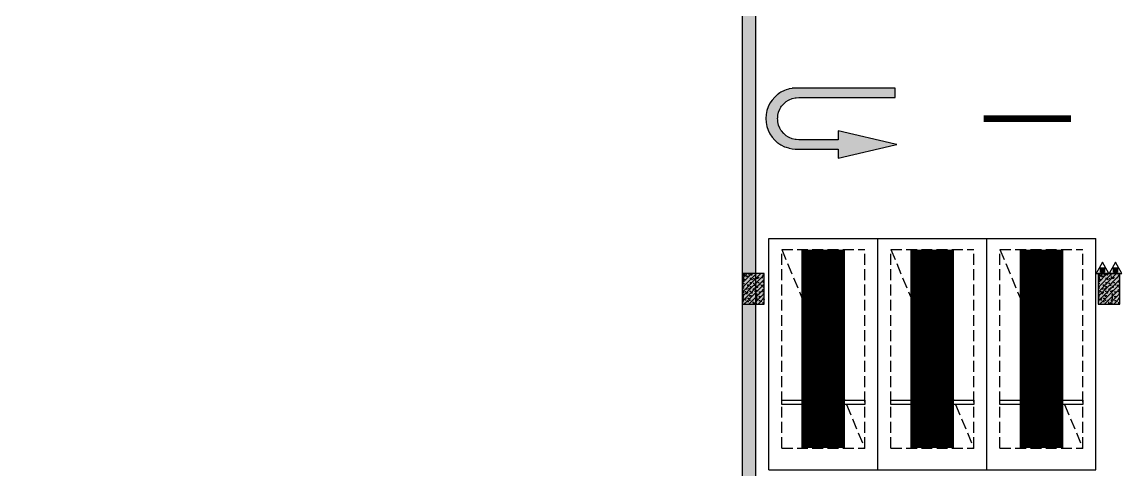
# Model space of a CAD drawing. Extents: x -1338203 to 1886333, y -783476 to 1038610.
# Drawn here: x 643493 to 668704, y -357747 to -347484 of the extents above; entities that cross this region are included whole.
import ezdxf

# ---------------------------------------------------------------- set-up
doc = ezdxf.new("R2010")
doc.units = 0
doc.header["$LTSCALE"] = 1000
doc.header["$MEASUREMENT"] = 0
doc.linetypes.add('A-001-平面B2$0$__DASH', pattern=[0.35, 0.25, -0.1])
for name, color, linetype in [('A-001-车位参照B2$0$A-001-车位参照B2$0$0A-P-PKNG-CAR(A)', 43, 'Continuous'), ('A-FIRE', 7, 'Continuous'), ('p-a-regular', 5, 'Continuous'), ('S001地下二墙柱$0$0S-CW-HATCH', 251, 'Continuous'), ('S001地下二墙柱$0$0S-CW-HATCH-UP', 251, 'Continuous'), ('S001地下二墙柱$0$0S-CW-LINE', 72, 'Continuous'), ('S001地下二墙柱$0$S001地下二墙柱$0$0S-CC-LINE', 52, 'Continuous'), ('S001地下二墙柱$0$S001地下二墙柱$0$0S-CW-HATCH', 251, 'Continuous'), ('S001地下二墙柱$0$S001地下二墙柱$0$0S-CW-HATCH-UP', 251, 'Continuous'), ('中心线', 42, 'Continuous'), ('地面指向箭头', 7, 'Continuous'), ('负二层消火栓$0$负二层消火栓$1$0P-EQUIP-FH', 7, 'Continuous')]:
    doc.layers.add(name, color=color, linetype=linetype)

# ---------------------------------------------------------------- blocks, each defined once
blk = doc.blocks.new('负二层消火栓$0$负二层消火栓$1$$TwtSys$00000546')
h = blk.add_hatch()
h.set_pattern_fill('ANSI31', color=256, scale=200, style=0)
h.set_pattern_definition([(45, (-38543.802, -6670.83), (-17.67767, 17.67767), [])])
h.paths.add_polyline_path([(-65, 174), (65, 174), (65, 44), (-65, 44)])
for points in [[(0, 344), (-198, 0), (198, 0)], [(-65, 174), (65, 174), (65, 44), (-65, 44)]]:
    blk.add_lwpolyline(points, close=True)
blk = doc.blocks.new('负二层消火栓')
at = {"layer": '负二层消火栓$0$负二层消火栓$1$0P-EQUIP-FH', "xscale": 0.75, "yscale": 0.75, "zscale": 0.75}
for p in [(-98108, -189636), (-97810, -189636)]:
    blk.add_blockref('负二层消火栓$0$负二层消火栓$1$$TwtSys$00000546', p, dxfattribs=at)
blk = doc.blocks.new('S001地下二墙柱')
at = {"layer": 'S001地下二墙柱$0$0S-CW-HATCH'}
h = blk.add_hatch(color=256, dxfattribs=at)
h.dxf.hatch_style = 1
h.paths.add_polyline_path([(-106359, -177236), (-106059, -177236), (-106059, -201263), (-106359, -201263)])
at = {"layer": 'S001地下二墙柱$0$0S-CW-HATCH-UP'}
h = blk.add_hatch(dxfattribs=at)
h.set_pattern_fill('钢筋混凝土', color=256, scale=30)
h.set_pattern_definition([(45, (-10063346.234, -456827.99), (-53.0330086, 53.0330086), []), (50, (-10063346.23, -456827.99), (215.1780548, -18.8256405), [22.5, -247.5]), (355, (-10063346.23, -456827.99), (-41.6254, 225.65764), [18, -198]), (100.4514, (-10063328.3, -456829.56), (173.5528145, 206.8318626), [19.122057, -210.3426336]), (46.1842, (-10063346.23, -456767.99), (320.1723146, -49.655704), [33.75, -371.25]), (96.6356, (-10063319.55, -456772.12), (280.398812, 292.235361), [28.683086, -315.5139]), (351.1842, (-10063346.23, -456768), (280.398584, 292.23558), [27, -297]), (21, (-10063316.23, -456782.99), (179.0721156, -120.7856672), [22.5, -247.5]), (326, (-10063316.23, -456782.99), (72.9945996, 217.5450135), [18, -198]), (71.4514, (-10063301.31, -456793.05), (252.0667886, 96.759149), [19.122057, -210.3426336]), (37.5, (-10063346.234, -456827.99), (3.6479566, 99.86815615), [0, -195.6, 0, -201, 0, -198.75]), (7.5, (-10063346.23, -456827.99), (78.9208612, 118.3235136), [0, -114.6, 0, -191.1, 0, -75.75]), (327.5, (-10063413.13, -456827.99), (160.14673085, -6.7664615), [0, -75, 0, -234, 0, -310.5]), (317.5, (-10063443.13, -456827.99), (174.9558508, 30.0314947), [0, -97.5, 0, -155.4, 0, -220.5])])
h.paths.add_polyline_path([(-106359, -177236), (-106059, -177236), (-106059, -201263), (-106359, -201263)])
at = {"layer": 'S001地下二墙柱$0$S001地下二墙柱$0$0S-CW-HATCH', "ltscale": 0.002}
h = blk.add_hatch(color=256, dxfattribs=at)
h.dxf.hatch_style = 1
h.paths.add_polyline_path([(-106359, -177236), (-106359, -200963), (-125349, -200963), (-125349, -216763), (-118549, -216763), (-118549, -216463), (-125049, -216463), (-125049, -201263), (-106059, -201263), (-106059, -177236)])
at = {"layer": 'S001地下二墙柱$0$S001地下二墙柱$0$0S-CW-HATCH'}
h = blk.add_hatch(color=256, dxfattribs=at)
h.dxf.hatch_style = 1
h.paths.add_polyline_path([(-105859, -189636), (-106359, -189636), (-106359, -190336), (-105859, -190336)])
h = blk.add_hatch(color=256, dxfattribs=at)
h.dxf.hatch_style = 1
h.paths.add_polyline_path([(-97709, -189636), (-98209, -189636), (-98209, -190336), (-97709, -190336)])
at = {"layer": 'S001地下二墙柱$0$S001地下二墙柱$0$0S-CW-HATCH-UP', "ltscale": 0.002}
h = blk.add_hatch(dxfattribs=at)
h.set_pattern_fill('钢筋混凝土', color=256, scale=30)
h.set_pattern_definition([(45, (-766365.37, 163610.93), (-53.0330086, 53.0330086), []), (50, (-766365.37, 163610.93), (215.178055, -18.82564), [22.5, -247.5]), (355, (-766365.37, 163610.93), (-41.6254, 225.65764), [18, -198]), (100.4514, (-766347.44, 163609.36), (173.552815, 206.83186), [19.12206, -210.342634]), (46.1842, (-766365.37, 163670.93), (320.17231, -49.6557), [33.75, -371.25]), (96.6356, (-766338.7, 163666.8), (280.39881, 292.23536), [28.68309, -315.5139]), (351.1842, (-766365.37, 163670.93), (280.39858, 292.23558), [27, -297]), (21, (-766335.37, 163655.93), (179.072116, -120.785667), [22.5, -247.5]), (326, (-766335.37, 163655.93), (72.9946, 217.545014), [18, -198]), (71.4514, (-766320.44, 163645.86), (252.06679, 96.75915), [19.12206, -210.342634]), (37.5, (-766365.37, 163610.93), (3.6479566, 99.868156), [0, -195.6, 0, -201, 0, -198.75]), (7.5, (-766365.37, 163610.93), (78.920861, 118.323514), [0, -114.6, 0, -191.1, 0, -75.75]), (327.5, (-766432.27, 163610.93), (160.146731, -6.7664615), [0, -75, 0, -234, 0, -310.5]), (317.5, (-766462.27, 163610.93), (174.95585, 30.031495), [0, -97.5, 0, -155.4, 0, -220.5])])
h.paths.add_polyline_path([(-106359, -177236), (-106359, -200963), (-125349, -200963), (-125349, -216763), (-118549, -216763), (-118549, -216463), (-125049, -216463), (-125049, -201263), (-106059, -201263), (-106059, -177236)])
at = {"layer": 'S001地下二墙柱$0$S001地下二墙柱$0$0S-CW-HATCH-UP'}
h = blk.add_hatch(dxfattribs=at)
h.set_pattern_fill('钢筋混凝土', color=256, scale=30)
h.set_pattern_definition([(45, (-73548.03, -180784.16), (-53.03301, 53.03301), []), (50, (-73548.03, -180784.16), (215.1781, -18.8256), [22.5, -247.5]), (355, (-73548.03, -180784.16), (-41.6254, 225.6576), [18, -198]), (100.4514, (-73530.1, -180785.73), (173.5528, 206.8319), [19.122, -210.3426]), (46.1842, (-73548.03, -180724.16), (320.1723, -49.6557), [33.75, -371.25]), (96.6356, (-73521.35, -180728.3), (280.3988, 292.2354), [28.683, -315.514]), (351.1842, (-73548.03, -180724.16), (280.3986, 292.2356), [27, -297]), (21, (-73518.03, -180739.16), (179.0721, -120.7857), [22.5, -247.5]), (326, (-73518.03, -180739.16), (72.9946, 217.545), [18, -198]), (71.4514, (-73503.1, -180749.23), (252.0668, 96.7591), [19.122, -210.3426]), (37.5, (-73548.03, -180784.16), (3.64796, 99.86816), [0, -195.6, 0, -201, 0, -198.75]), (7.5, (-73548.03, -180784.16), (78.92086, 118.3235), [0, -114.6, 0, -191.1, 0, -75.75]), (327.5, (-73614.93, -180784.16), (160.14673, -6.76646), [0, -75, 0, -234, 0, -310.5]), (317.5, (-73644.93, -180784.16), (174.95585, 30.0315), [0, -97.5, 0, -155.4, 0, -220.5])])
h.paths.add_polyline_path([(-105859, -189636), (-106359, -189636), (-106359, -190336), (-105859, -190336)])
h = blk.add_hatch(dxfattribs=at)
h.set_pattern_fill('钢筋混凝土', color=256, scale=30)
h.set_pattern_definition([(45, (-65398.03, -180784.16), (-53.03301, 53.03301), []), (50, (-65398.03, -180784.16), (215.1781, -18.8256), [22.5, -247.5]), (355, (-65398.03, -180784.16), (-41.6254, 225.6576), [18, -198]), (100.4514, (-65380.1, -180785.73), (173.5528, 206.8319), [19.122, -210.3426]), (46.1842, (-65398.03, -180724.16), (320.1723, -49.6557), [33.75, -371.25]), (96.6356, (-65371.35, -180728.3), (280.3988, 292.2354), [28.683, -315.514]), (351.1842, (-65398.03, -180724.16), (280.3986, 292.2356), [27, -297]), (21, (-65368.03, -180739.16), (179.0721, -120.7857), [22.5, -247.5]), (326, (-65368.03, -180739.16), (72.9946, 217.545), [18, -198]), (71.4514, (-65353.1, -180749.23), (252.0668, 96.7591), [19.122, -210.3426]), (37.5, (-65398.03, -180784.16), (3.64796, 99.86816), [0, -195.6, 0, -201, 0, -198.75]), (7.5, (-65398.03, -180784.16), (78.92086, 118.3235), [0, -114.6, 0, -191.1, 0, -75.75]), (327.5, (-65464.93, -180784.16), (160.14673, -6.76646), [0, -75, 0, -234, 0, -310.5]), (317.5, (-65494.93, -180784.16), (174.95585, 30.0315), [0, -97.5, 0, -155.4, 0, -220.5])])
h.paths.add_polyline_path([(-97709, -189636), (-98209, -189636), (-98209, -190336), (-97709, -190336)])
at = {"layer": 'S001地下二墙柱$0$0S-CW-LINE'}
blk.add_lwpolyline([(-106359, -177236), (-106059, -177236), (-106059, -201263), (-106359, -201263)], close=True, dxfattribs=at)
at = {"layer": 'S001地下二墙柱$0$S001地下二墙柱$0$0S-CC-LINE', "color": 4}
for points in [[(-105859, -189636), (-106359, -189636), (-106359, -190336), (-105859, -190336)], [(-97709, -189636), (-98209, -189636), (-98209, -190336), (-97709, -190336)]]:
    blk.add_lwpolyline(points, close=True, dxfattribs=at)
blk = doc.blocks.new('JTDT')
at = {"layer": 'A-FIRE'}
h = blk.add_hatch(color=251, dxfattribs=at)
h.dxf.hatch_style = 1
h.paths.add_polyline_path([(189165, 82916), (189162, 82988), (189159, 82988), (189147, 83060), (189144, 83075), (189126, 83123), (189114, 83162), (189105, 83180), (189081, 83230), (189072, 83245), (189057, 83269), (189036, 83299), (189024, 83317), (189021, 83320), (189021, 83323), (188961, 83389), (188893, 83449), (188818, 83500), (188734, 83542), (188650, 83571), (188561, 83586), (188468, 83592), (188378, 83586), (188288, 83571), (188202, 83542), (188118, 83500), (188043, 83449), (187974, 83389), (187915, 83323), (187915, 83320), (187912, 83317), (187900, 83299), (187882, 83269), (187864, 83245), (187858, 83230), (187831, 83180), (187822, 83162), (187810, 83123), (187795, 83075), (187789, 83060), (187777, 82988), (187771, 82916), (187771, 82895), (187771, 82839), (187771, 81938), (187559, 81938), (187559, 81935), (187867, 80625), (187876, 80592), (187882, 80625), (188190, 81935), (187983, 81935), (187983, 81938), (187983, 82839), (187986, 82895), (187989, 82916), (188007, 82988), (188037, 83060), (188046, 83075), (188076, 83123), (188109, 83162), (188124, 83180), (188184, 83230), (188205, 83245), (188247, 83269), (188318, 83299), (188390, 83317), (188441, 83320), (188468, 83323), (188492, 83320), (188543, 83317), (188615, 83299), (188686, 83269), (188728, 83245), (188749, 83230), (188809, 83180), (188824, 83162), (188857, 83123), (188887, 83075), (188896, 83060), (188926, 82988), (188944, 82916), (188947, 82895), (188949, 82839), (188949, 80625), (189168, 80625), (189168, 82839), (189168, 82895)])
at = {"layer": '地面指向箭头', "color": 251, "linetype": 'Continuous'}
blk.add_lwpolyline([(189165, 82916), (189162, 82988), (189159, 82988), (189147, 83060), (189144, 83075), (189126, 83123), (189114, 83162), (189105, 83180), (189081, 83230), (189072, 83245), (189057, 83269), (189036, 83299), (189024, 83317), (189021, 83320), (189021, 83323), (188961, 83389), (188893, 83449), (188818, 83500), (188734, 83542), (188650, 83571), (188561, 83586), (188468, 83592), (188378, 83586), (188288, 83571), (188202, 83542), (188118, 83500), (188043, 83449), (187974, 83389), (187915, 83323), (187915, 83320), (187912, 83317), (187900, 83299), (187882, 83269), (187864, 83245), (187858, 83230), (187831, 83180), (187822, 83162), (187810, 83123), (187795, 83075), (187789, 83060), (187777, 82988), (187771, 82916), (187771, 82895), (187771, 82839), (187771, 81938), (187559, 81938), (187559, 81935), (187867, 80625), (187876, 80592), (187882, 80625), (188190, 81935), (187983, 81935), (187983, 81938), (187983, 82839), (187986, 82895), (187989, 82916), (188007, 82988), (188037, 83060), (188046, 83075), (188076, 83123), (188109, 83162), (188124, 83180), (188184, 83230), (188205, 83245), (188247, 83269), (188318, 83299), (188390, 83317), (188441, 83320), (188468, 83323), (188492, 83320), (188543, 83317), (188615, 83299), (188686, 83269), (188728, 83245), (188749, 83230), (188809, 83180), (188824, 83162), (188857, 83123), (188887, 83075), (188896, 83060), (188926, 82988), (188944, 82916), (188947, 82895), (188949, 82839), (188949, 80625), (189168, 80625), (189168, 82839), (189168, 82895), (189165, 82916)], dxfattribs=at)
blk = doc.blocks.new('A$C3d42903c')
at = {"layer": '中心线', "color": 251, "const_width": 150}
blk.add_lwpolyline([(252888, 179542), (254888, 179542)], dxfattribs=at)
at = {"layer": '地面指向箭头', "color": 251, "rotation": 90}
blk.add_blockref('JTDT', (331487, -8926), dxfattribs=at)
blk = doc.blocks.new('A-001-车位参照B2$0$A-001-车位参照B2$0$ddd')
for p, q in [((0, 2500), (5300, 2500)), ((0, 2500), (0, 0)), ((5300, 2500), (5300, 0)), ((0, 0), (5300, 0))]:
    blk.add_line(p, q)
at = {"linetype": 'A-001-平面B2$0$__DASH'}
for p, q in [((500, 2200), (500, 300)), ((500, 2200), (5050, 2200)), ((5050, 2200), (5050, 300)), ((500, 300), (5050, 300))]:
    blk.add_line(p, q, dxfattribs=at)
blk.add_lwpolyline([(5050, 2200), (500, 300)], dxfattribs=at)
blk.add_lwpolyline([(1500, 300), (1500, 2200), (1600, 2200), (1600, 300)], close=True)
at = {"layer": 'p-a-regular', "ltscale": 0.002, "const_width": 1000}
blk.add_lwpolyline([(5050, 1250), (500, 1250)], dxfattribs=at)

msp = doc.modelspace()

# ---------------------------------------------------------------- block references
at = {"ltscale": 0.002}
for name, p in [('S001地下二墙柱', (766365.4, -163610.9)), ('负二层消火栓', (766365.4, -163610.9)), ('A$C3d42903c', (412646.2, -529238.7))]:
    msp.add_blockref(name, p, dxfattribs=at)
at = {"layer": 'A-001-车位参照B2$0$A-001-车位参照B2$0$0A-P-PKNG-CAR(A)', "linetype": 'Continuous', "rotation": 90.00272354060814}
for p in [(663106.6, -357746.5), (665606.6, -357746.5), (668106.6, -357746.5)]:
    msp.add_blockref('A-001-车位参照B2$0$A-001-车位参照B2$0$ddd', p, dxfattribs=at)

doc.saveas('drawing.dxf')
